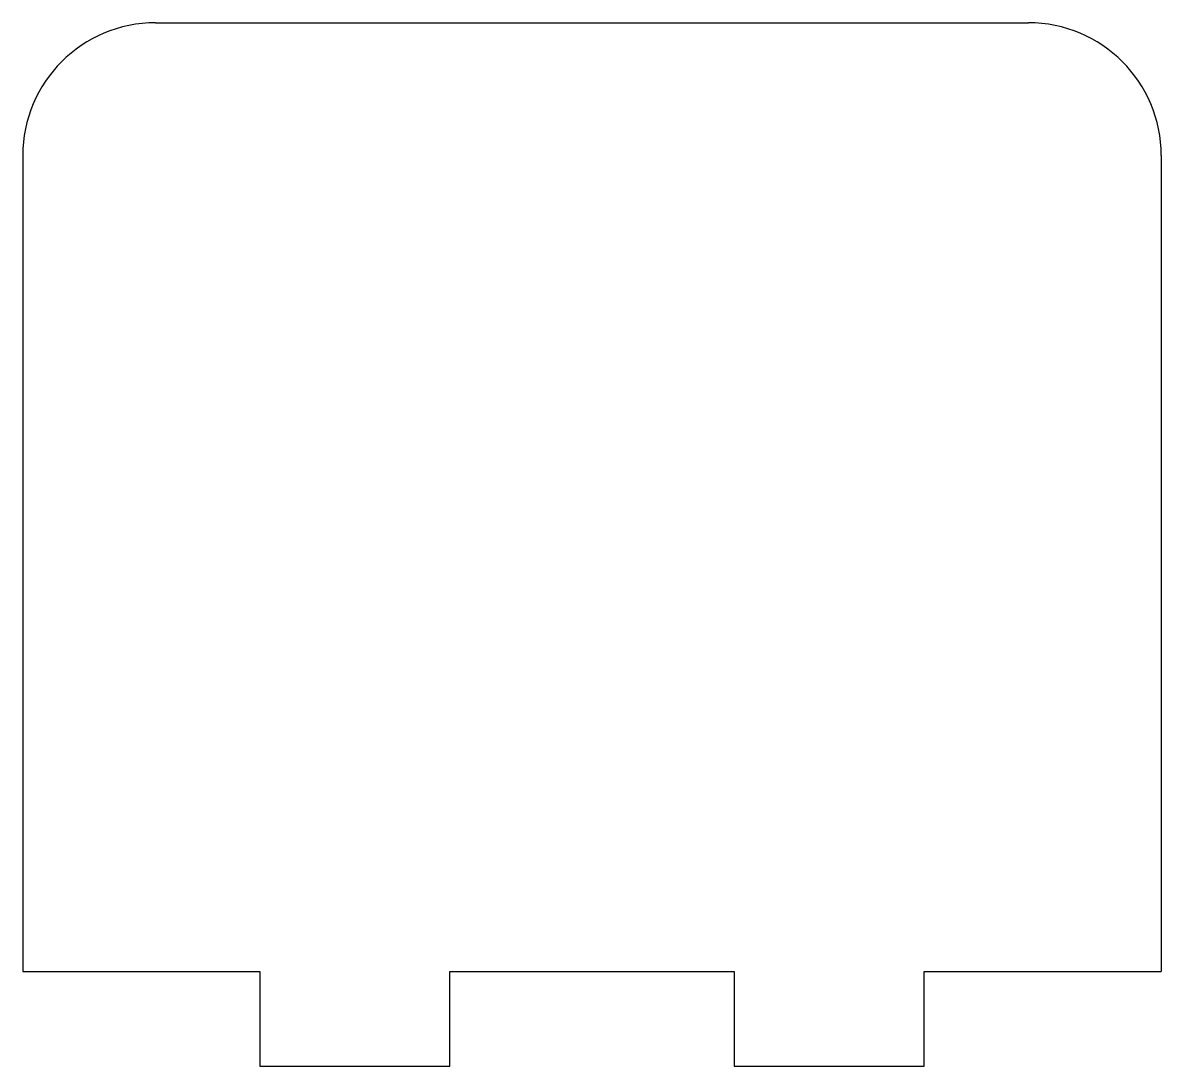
# Model space of a CAD drawing. Header units: centimetres. Extents: x -3.25 to 2.75, y -3 to 2.5.
import ezdxf

# ---------------------------------------------------------------- set-up
doc = ezdxf.new("R2010")
doc.units = ezdxf.units.CM

msp = doc.modelspace()

# ---------------------------------------------------------------- linework, layer by layer
at = {"color": 7, "linetype": 'Continuous', "lineweight": 25}
for p, q in [((-2.55, 2.5), (2.05, 2.5)), ((-3.25, 1.8), (-3.25, -2.5)), ((2.75, 1.8), (2.75, -2.5)), ((-3.25, -2.5), (-2, -2.5)), ((-2, -2.5), (-2, -3)), ((-1, -3), (-1, -2.5)), ((-1, -2.5), (0.5, -2.5)), ((0.5, -2.5), (0.5, -3)), ((1.5, -2.5), (2.75, -2.5)), ((1.5, -3), (1.5, -2.5)), ((-2, -3), (-1, -3)), ((0.5, -3), (1.5, -3))]:
    msp.add_line(p, q, dxfattribs=at)
for centre, start, end in [((-2.55, 1.8), 90, 180), ((2.05, 1.8), 0, 90)]:
    msp.add_arc(centre, 0.7, start, end, dxfattribs=at)

doc.saveas('drawing.dxf')
